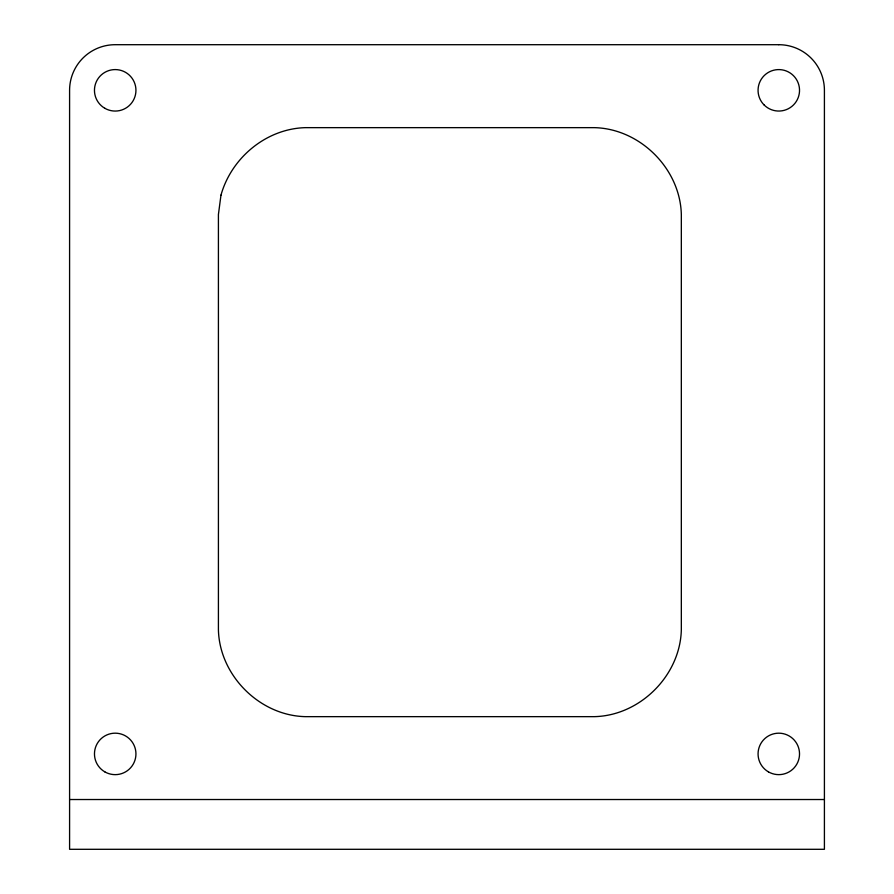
<?xml version="1.0" encoding="UTF-8"?>
<svg xmlns="http://www.w3.org/2000/svg" width="894" height="894" viewBox="0 0 894 894"><rect width="100%" height="100%" fill="white"/><g stroke="black" fill="none" stroke-linecap="round" stroke-linejoin="round"><path stroke-width="1.34" d="M69.587 799.527L824.413 799.527M220.974 195.127L218.415 214.538L218.415 629.756C219.488 675.473 259.595 715.58 305.312 716.653L594.432 716.653C640.16 715.58 680.256 675.473 681.329 629.756L681.329 214.538C680.256 168.821 640.16 128.714 594.432 127.652L305.312 127.652C266.211 128.747 231.401 157.78 220.974 195.127M778.797 44.7L115.203 44.7A45.616 45.616 0 0 0 69.587 90.316L69.587 849.3L824.413 849.3L824.413 90.316A45.616 45.616 0 0 0 778.797 44.7M104.833 108.286A20.741 20.741 0 0 0 135.944 90.316A20.741 20.741 0 0 0 104.833 72.358A20.741 20.741 0 0 0 104.833 108.286M104.833 771.868A20.741 20.741 0 0 0 135.944 753.91A20.741 20.741 0 0 0 104.833 735.952A20.741 20.741 0 0 0 104.833 771.868M768.427 771.868A20.741 20.741 0 0 0 799.527 753.91A20.741 20.741 0 0 0 768.427 735.952A20.741 20.741 0 0 0 768.427 771.868M764.135 104.989A20.741 20.741 0 0 0 798.823 95.692A20.741 20.741 0 0 0 773.422 70.291A20.741 20.741 0 0 0 764.135 104.989"/></g></svg>
